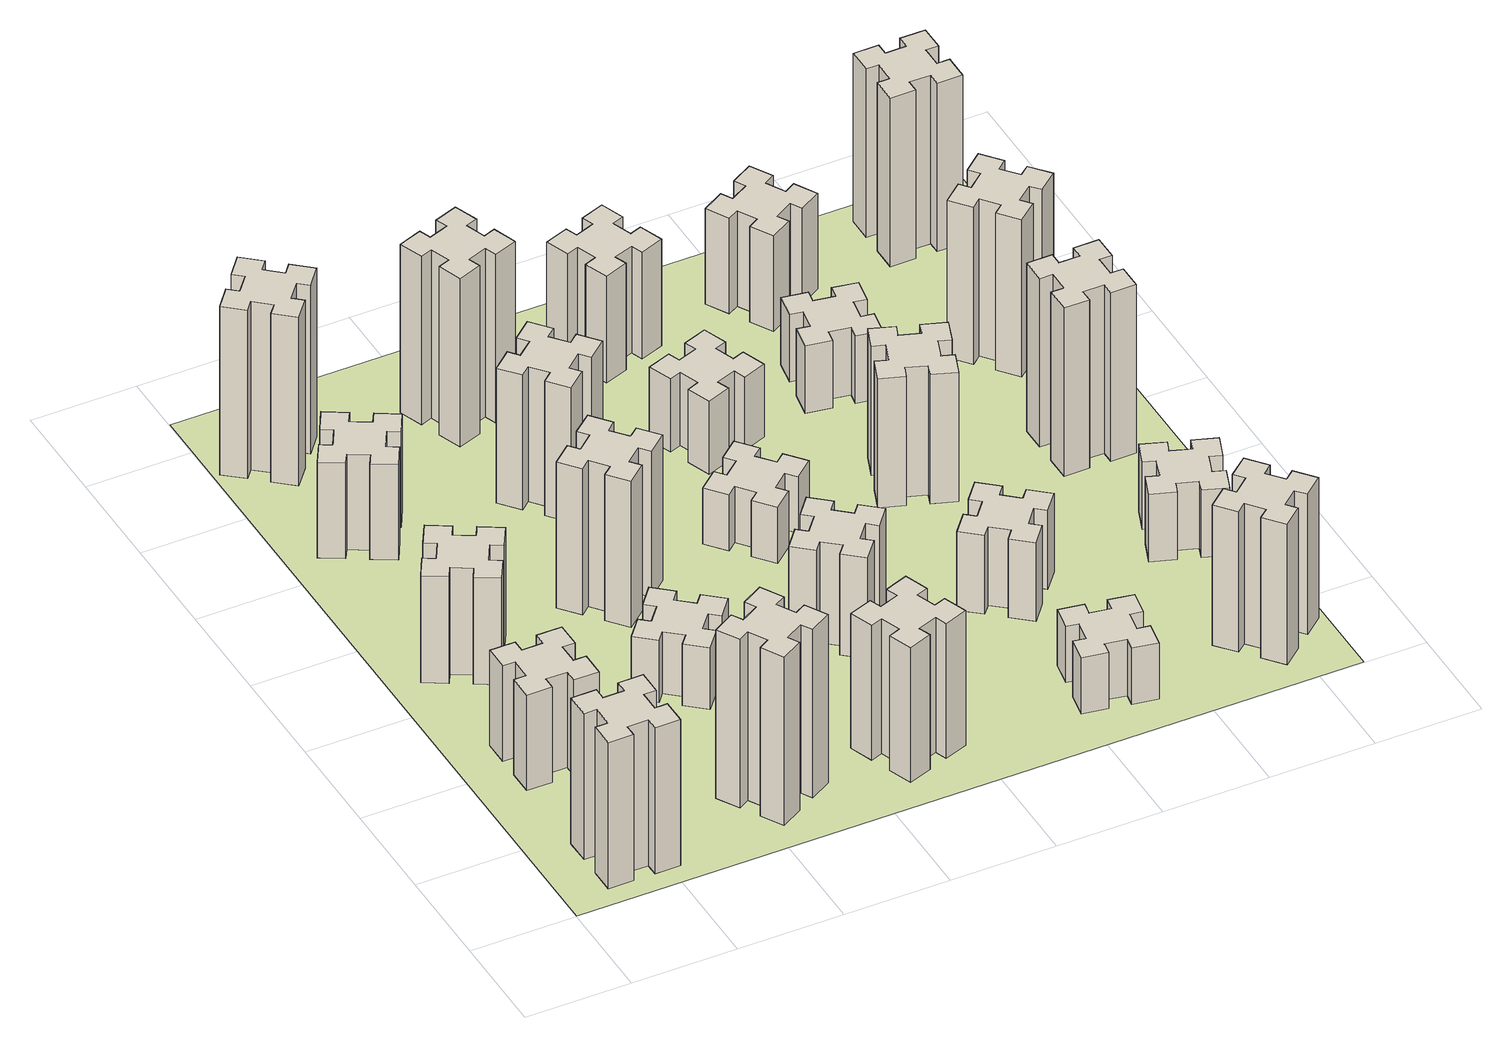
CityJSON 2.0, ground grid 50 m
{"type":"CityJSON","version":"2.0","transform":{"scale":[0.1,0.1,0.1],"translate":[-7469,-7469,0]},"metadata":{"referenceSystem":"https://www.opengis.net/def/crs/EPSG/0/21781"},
"CityObjects":{
"building1":{"type":"Building","attributes":{"class":"1000","function":"1000","usage":"1000","yearOfConstruction":2016,"roofType":"1000","measuredHeight":78,"storeysAboveGround":30,"storeysBelowGround":0},"geometry":[{"type":"Solid","lod":"1","boundaries":[[[[0,1,2,3,4,5,6,7,8,9,10,11,12,13,14,15,16,17,18,19]],[[17,16,20,21]],[[16,15,22,20]],[[15,14,23,22]],[[14,13,24,23]],[[13,12,25,24]],[[12,11,26,25]],[[11,10,27,26]],[[10,9,28,27]],[[9,8,29,28]],[[8,7,30,29]],[[7,6,31,30]],[[6,5,32,31]],[[5,4,33,32]],[[4,3,34,33]],[[3,2,35,34]],[[2,1,36,35]],[[1,0,37,36]],[[0,19,38,37]],[[19,18,39,38]],[[18,17,21,39]],[[24,25,26,27,28,29,30,31,32,33,34,35,36,37,38,39,21,20,22,23]]]]}]},
"building2":{"type":"Building","attributes":{"class":"1000","function":"1000","usage":"1000","yearOfConstruction":2016,"roofType":"1000","measuredHeight":51,"storeysAboveGround":30,"storeysBelowGround":0},"geometry":[{"type":"Solid","lod":"1","boundaries":[[[[40,41,42,43,44,45,46,47,48,49,50,51,52,53,54,55,56,57,58,59]],[[57,56,60,61]],[[56,55,62,60]],[[55,54,63,62]],[[54,53,64,63]],[[53,52,65,64]],[[52,51,66,65]],[[51,50,67,66]],[[50,49,68,67]],[[49,48,69,68]],[[48,47,70,69]],[[47,46,71,70]],[[46,45,72,71]],[[45,44,73,72]],[[44,43,74,73]],[[43,42,75,74]],[[42,41,76,75]],[[41,40,77,76]],[[40,59,78,77]],[[59,58,79,78]],[[58,57,61,79]],[[64,65,66,67,68,69,70,71,72,73,74,75,76,77,78,79,61,60,62,63]]]]}]},
"building3":{"type":"Building","attributes":{"class":"1000","function":"1000","usage":"1000","yearOfConstruction":2016,"roofType":"1000","measuredHeight":57,"storeysAboveGround":30,"storeysBelowGround":0},"geometry":[{"type":"Solid","lod":"1","boundaries":[[[[80,81,82,83,84,85,86,87,88,89,90,91,92,93,94,95,96,97,98,99]],[[97,96,100,101]],[[96,95,102,100]],[[95,94,103,102]],[[94,93,104,103]],[[93,92,105,104]],[[92,91,106,105]],[[91,90,107,106]],[[90,89,108,107]],[[89,88,109,108]],[[88,87,110,109]],[[87,86,111,110]],[[86,85,112,111]],[[85,84,113,112]],[[84,83,114,113]],[[83,82,115,114]],[[82,81,116,115]],[[81,80,117,116]],[[80,99,118,117]],[[99,98,119,118]],[[98,97,101,119]],[[104,105,106,107,108,109,110,111,112,113,114,115,116,117,118,119,101,100,102,103]]]]}]},
"building4":{"type":"Building","attributes":{"class":"1000","function":"1000","usage":"1000","yearOfConstruction":2016,"roofType":"1000","measuredHeight":51,"storeysAboveGround":30,"storeysBelowGround":0},"geometry":[{"type":"Solid","lod":"1","boundaries":[[[[120,121,122,123,124,125,126,127,128,129,130,131,132,133,134,135,136,137,138,139]],[[137,136,140,141]],[[136,135,142,140]],[[135,134,143,142]],[[134,133,144,143]],[[133,132,145,144]],[[132,131,146,145]],[[131,130,147,146]],[[130,129,148,147]],[[129,128,149,148]],[[128,127,150,149]],[[127,126,151,150]],[[126,125,152,151]],[[125,124,153,152]],[[124,123,154,153]],[[123,122,155,154]],[[122,121,156,155]],[[121,120,157,156]],[[120,139,158,157]],[[139,138,159,158]],[[138,137,141,159]],[[144,145,146,147,148,149,150,151,152,153,154,155,156,157,158,159,141,140,142,143]]]]}]},
"building5":{"type":"Building","attributes":{"class":"1000","function":"1000","usage":"1000","yearOfConstruction":2016,"roofType":"1000","measuredHeight":90,"storeysAboveGround":30,"storeysBelowGround":0},"geometry":[{"type":"Solid","lod":"1","boundaries":[[[[160,161,162,163,164,165,166,167,168,169,170,171,172,173,174,175,176,177,178,179]],[[177,176,180,181]],[[176,175,182,180]],[[175,174,183,182]],[[174,173,184,183]],[[173,172,185,184]],[[172,171,186,185]],[[171,170,187,186]],[[170,169,188,187]],[[169,168,189,188]],[[168,167,190,189]],[[167,166,191,190]],[[166,165,192,191]],[[165,164,193,192]],[[164,163,194,193]],[[163,162,195,194]],[[162,161,196,195]],[[161,160,197,196]],[[160,179,198,197]],[[179,178,199,198]],[[178,177,181,199]],[[184,185,186,187,188,189,190,191,192,193,194,195,196,197,198,199,181,180,182,183]]]]}]},
"building6":{"type":"Building","attributes":{"class":"1000","function":"1000","usage":"1000","yearOfConstruction":2016,"roofType":"1000","measuredHeight":90,"storeysAboveGround":30,"storeysBelowGround":0},"geometry":[{"type":"Solid","lod":"1","boundaries":[[[[200,201,202,203,204,205,206,207,208,209,210,211,212,213,214,215,216,217,218,219]],[[217,216,220,221]],[[216,215,222,220]],[[215,214,223,222]],[[214,213,224,223]],[[213,212,225,224]],[[212,211,226,225]],[[211,210,227,226]],[[210,209,228,227]],[[209,208,229,228]],[[208,207,230,229]],[[207,206,231,230]],[[206,205,232,231]],[[205,204,233,232]],[[204,203,234,233]],[[203,202,235,234]],[[202,201,236,235]],[[201,200,237,236]],[[200,219,238,237]],[[219,218,239,238]],[[218,217,221,239]],[[224,225,226,227,228,229,230,231,232,233,234,235,236,237,238,239,221,220,222,223]]]]}]},
"building7":{"type":"Building","attributes":{"class":"1000","function":"1000","usage":"1000","yearOfConstruction":2016,"roofType":"1000","measuredHeight":33,"storeysAboveGround":30,"storeysBelowGround":0},"geometry":[{"type":"Solid","lod":"1","boundaries":[[[[240,241,242,243,244,245,246,247,248,249,250,251,252,253,254,255,256,257,258,259]],[[257,256,260,261]],[[256,255,262,260]],[[255,254,263,262]],[[254,253,264,263]],[[253,252,265,264]],[[252,251,266,265]],[[251,250,267,266]],[[250,249,268,267]],[[249,248,269,268]],[[248,247,270,269]],[[247,246,271,270]],[[246,245,272,271]],[[245,244,273,272]],[[244,243,274,273]],[[243,242,275,274]],[[242,241,276,275]],[[241,240,277,276]],[[240,259,278,277]],[[259,258,279,278]],[[258,257,261,279]],[[264,265,266,267,268,269,270,271,272,273,274,275,276,277,278,279,261,260,262,263]]]]}]},
"building8":{"type":"Building","attributes":{"class":"1000","function":"1000","usage":"1000","yearOfConstruction":2016,"roofType":"1000","measuredHeight":78,"storeysAboveGround":30,"storeysBelowGround":0},"geometry":[{"type":"Solid","lod":"1","boundaries":[[[[280,281,282,283,284,285,286,287,288,289,290,291,292,293,294,295,296,297,298,299]],[[297,296,300,301]],[[296,295,302,300]],[[295,294,303,302]],[[294,293,304,303]],[[293,292,305,304]],[[292,291,306,305]],[[291,290,307,306]],[[290,289,308,307]],[[289,288,309,308]],[[288,287,310,309]],[[287,286,311,310]],[[286,285,312,311]],[[285,284,313,312]],[[284,283,314,313]],[[283,282,315,314]],[[282,281,316,315]],[[281,280,317,316]],[[280,299,318,317]],[[299,298,319,318]],[[298,297,301,319]],[[304,305,306,307,308,309,310,311,312,313,314,315,316,317,318,319,301,300,302,303]]]]}]},
"building9":{"type":"Building","attributes":{"class":"1000","function":"1000","usage":"1000","yearOfConstruction":2016,"roofType":"1000","measuredHeight":72,"storeysAboveGround":30,"storeysBelowGround":0},"geometry":[{"type":"Solid","lod":"1","boundaries":[[[[320,321,322,323,324,325,326,327,328,329,330,331,332,333,334,335,336,337,338,339]],[[337,336,340,341]],[[336,335,342,340]],[[335,334,343,342]],[[334,333,344,343]],[[333,332,345,344]],[[332,331,346,345]],[[331,330,347,346]],[[330,329,348,347]],[[329,328,349,348]],[[328,327,350,349]],[[327,326,351,350]],[[326,325,352,351]],[[325,324,353,352]],[[324,323,354,353]],[[323,322,355,354]],[[322,321,356,355]],[[321,320,357,356]],[[320,339,358,357]],[[339,338,359,358]],[[338,337,341,359]],[[344,345,346,347,348,349,350,351,352,353,354,355,356,357,358,359,341,340,342,343]]]]}]},
"building10":{"type":"Building","attributes":{"class":"1000","function":"1000","usage":"1000","yearOfConstruction":2016,"roofType":"1000","measuredHeight":72,"storeysAboveGround":30,"storeysBelowGround":0},"geometry":[{"type":"Solid","lod":"1","boundaries":[[[[360,361,362,363,364,365,366,367,368,369,370,371,372,373,374,375,376,377,378,379]],[[377,376,380,381]],[[376,375,382,380]],[[375,374,383,382]],[[374,373,384,383]],[[373,372,385,384]],[[372,371,386,385]],[[371,370,387,386]],[[370,369,388,387]],[[369,368,389,388]],[[368,367,390,389]],[[367,366,391,390]],[[366,365,392,391]],[[365,364,393,392]],[[364,363,394,393]],[[363,362,395,394]],[[362,361,396,395]],[[361,360,397,396]],[[360,379,398,397]],[[379,378,399,398]],[[378,377,381,399]],[[384,385,386,387,388,389,390,391,392,393,394,395,396,397,398,399,381,380,382,383]]]]}]},
"building11":{"type":"Building","attributes":{"class":"1000","function":"1000","usage":"1000","yearOfConstruction":2016,"roofType":"1000","measuredHeight":90,"storeysAboveGround":30,"storeysBelowGround":0},"geometry":[{"type":"Solid","lod":"1","boundaries":[[[[400,401,402,403,404,405,406,407,408,409,410,411,412,413,414,415,416,417,418,419]],[[417,416,420,421]],[[416,415,422,420]],[[415,414,423,422]],[[414,413,424,423]],[[413,412,425,424]],[[412,411,426,425]],[[411,410,427,426]],[[410,409,428,427]],[[409,408,429,428]],[[408,407,430,429]],[[407,406,431,430]],[[406,405,432,431]],[[405,404,433,432]],[[404,403,434,433]],[[403,402,435,434]],[[402,401,436,435]],[[401,400,437,436]],[[400,419,438,437]],[[419,418,439,438]],[[418,417,421,439]],[[424,425,426,427,428,429,430,431,432,433,434,435,436,437,438,439,421,420,422,423]]]]}]},
"building12":{"type":"Building","attributes":{"class":"1000","function":"1000","usage":"1000","yearOfConstruction":2016,"roofType":"1000","measuredHeight":54,"storeysAboveGround":30,"storeysBelowGround":0},"geometry":[{"type":"Solid","lod":"1","boundaries":[[[[440,441,442,443,444,445,446,447,448,449,450,451,452,453,454,455,456,457,458,459]],[[457,456,460,461]],[[456,455,462,460]],[[455,454,463,462]],[[454,453,464,463]],[[453,452,465,464]],[[452,451,466,465]],[[451,450,467,466]],[[450,449,468,467]],[[449,448,469,468]],[[448,447,470,469]],[[447,446,471,470]],[[446,445,472,471]],[[445,444,473,472]],[[444,443,474,473]],[[443,442,475,474]],[[442,441,476,475]],[[441,440,477,476]],[[440,459,478,477]],[[459,458,479,478]],[[458,457,461,479]],[[464,465,466,467,468,469,470,471,472,473,474,475,476,477,478,479,461,460,462,463]]]]}]},
"building13":{"type":"Building","attributes":{"class":"1000","function":"1000","usage":"1000","yearOfConstruction":2016,"roofType":"1000","measuredHeight":30,"storeysAboveGround":30,"storeysBelowGround":0},"geometry":[{"type":"Solid","lod":"1","boundaries":[[[[480,481,482,483,484,485,486,487,488,489,490,491,492,493,494,495,496,497,498,499]],[[497,496,500,501]],[[496,495,502,500]],[[495,494,503,502]],[[494,493,504,503]],[[493,492,505,504]],[[492,491,506,505]],[[491,490,507,506]],[[490,489,508,507]],[[489,488,509,508]],[[488,487,510,509]],[[487,486,511,510]],[[486,485,512,511]],[[485,484,513,512]],[[484,483,514,513]],[[483,482,515,514]],[[482,481,516,515]],[[481,480,517,516]],[[480,499,518,517]],[[499,498,519,518]],[[498,497,501,519]],[[504,505,506,507,508,509,510,511,512,513,514,515,516,517,518,519,501,500,502,503]]]]}]},
"building14":{"type":"Building","attributes":{"class":"1000","function":"1000","usage":"1000","yearOfConstruction":2016,"roofType":"1000","measuredHeight":39,"storeysAboveGround":30,"storeysBelowGround":0},"geometry":[{"type":"Solid","lod":"1","boundaries":[[[[520,521,522,523,524,525,526,527,528,529,530,531,532,533,534,535,536,537,538,539]],[[537,536,540,541]],[[536,535,542,540]],[[535,534,543,542]],[[534,533,544,543]],[[533,532,545,544]],[[532,531,546,545]],[[531,530,547,546]],[[530,529,548,547]],[[529,528,549,548]],[[528,527,550,549]],[[527,526,551,550]],[[526,525,552,551]],[[525,524,553,552]],[[524,523,554,553]],[[523,522,555,554]],[[522,521,556,555]],[[521,520,557,556]],[[520,539,558,557]],[[539,538,559,558]],[[538,537,541,559]],[[544,545,546,547,548,549,550,551,552,553,554,555,556,557,558,559,541,540,542,543]]]]}]},
"building15":{"type":"Building","attributes":{"class":"1000","function":"1000","usage":"1000","yearOfConstruction":2016,"roofType":"1000","measuredHeight":30,"storeysAboveGround":30,"storeysBelowGround":0},"geometry":[{"type":"Solid","lod":"1","boundaries":[[[[560,561,562,563,564,565,566,567,568,569,570,571,572,573,574,575,576,577,578,579]],[[577,576,580,581]],[[576,575,582,580]],[[575,574,583,582]],[[574,573,584,583]],[[573,572,585,584]],[[572,571,586,585]],[[571,570,587,586]],[[570,569,588,587]],[[569,568,589,588]],[[568,567,590,589]],[[567,566,591,590]],[[566,565,592,591]],[[565,564,593,592]],[[564,563,594,593]],[[563,562,595,594]],[[562,561,596,595]],[[561,560,597,596]],[[560,579,598,597]],[[579,578,599,598]],[[578,577,581,599]],[[584,585,586,587,588,589,590,591,592,593,594,595,596,597,598,599,581,580,582,583]]]]}]},
"building16":{"type":"Building","attributes":{"class":"1000","function":"1000","usage":"1000","yearOfConstruction":2016,"roofType":"1000","measuredHeight":57,"storeysAboveGround":30,"storeysBelowGround":0},"geometry":[{"type":"Solid","lod":"1","boundaries":[[[[600,601,602,603,604,605,606,607,608,609,610,611,612,613,614,615,616,617,618,619]],[[617,616,620,621]],[[616,615,622,620]],[[615,614,623,622]],[[614,613,624,623]],[[613,612,625,624]],[[612,611,626,625]],[[611,610,627,626]],[[610,609,628,627]],[[609,608,629,628]],[[608,607,630,629]],[[607,606,631,630]],[[606,605,632,631]],[[605,604,633,632]],[[604,603,634,633]],[[603,602,635,634]],[[602,601,636,635]],[[601,600,637,636]],[[600,619,638,637]],[[619,618,639,638]],[[618,617,621,639]],[[624,625,626,627,628,629,630,631,632,633,634,635,636,637,638,639,621,620,622,623]]]]}]},
"building17":{"type":"Building","attributes":{"class":"1000","function":"1000","usage":"1000","yearOfConstruction":2016,"roofType":"1000","measuredHeight":42,"storeysAboveGround":30,"storeysBelowGround":0},"geometry":[{"type":"Solid","lod":"1","boundaries":[[[[640,641,642,643,644,645,646,647,648,649,650,651,652,653,654,655,656,657,658,659]],[[657,656,660,661]],[[656,655,662,660]],[[655,654,663,662]],[[654,653,664,663]],[[653,652,665,664]],[[652,651,666,665]],[[651,650,667,666]],[[650,649,668,667]],[[649,648,669,668]],[[648,647,670,669]],[[647,646,671,670]],[[646,645,672,671]],[[645,644,673,672]],[[644,643,674,673]],[[643,642,675,674]],[[642,641,676,675]],[[641,640,677,676]],[[640,659,678,677]],[[659,658,679,678]],[[658,657,661,679]],[[664,665,666,667,668,669,670,671,672,673,674,675,676,677,678,679,661,660,662,663]]]]}]},
"building18":{"type":"Building","attributes":{"class":"1000","function":"1000","usage":"1000","yearOfConstruction":2016,"roofType":"1000","measuredHeight":69,"storeysAboveGround":30,"storeysBelowGround":0},"geometry":[{"type":"Solid","lod":"1","boundaries":[[[[680,681,682,683,684,685,686,687,688,689,690,691,692,693,694,695,696,697,698,699]],[[697,696,700,701]],[[696,695,702,700]],[[695,694,703,702]],[[694,693,704,703]],[[693,692,705,704]],[[692,691,706,705]],[[691,690,707,706]],[[690,689,708,707]],[[689,688,709,708]],[[688,687,710,709]],[[687,686,711,710]],[[686,685,712,711]],[[685,684,713,712]],[[684,683,714,713]],[[683,682,715,714]],[[682,681,716,715]],[[681,680,717,716]],[[680,699,718,717]],[[699,698,719,718]],[[698,697,701,719]],[[704,705,706,707,708,709,710,711,712,713,714,715,716,717,718,719,701,700,702,703]]]]}]},
"building19":{"type":"Building","attributes":{"class":"1000","function":"1000","usage":"1000","yearOfConstruction":2016,"roofType":"1000","measuredHeight":36,"storeysAboveGround":30,"storeysBelowGround":0},"geometry":[{"type":"Solid","lod":"1","boundaries":[[[[720,721,722,723,724,725,726,727,728,729,730,731,732,733,734,735,736,737,738,739]],[[737,736,740,741]],[[736,735,742,740]],[[735,734,743,742]],[[734,733,744,743]],[[733,732,745,744]],[[732,731,746,745]],[[731,730,747,746]],[[730,729,748,747]],[[729,728,749,748]],[[728,727,750,749]],[[727,726,751,750]],[[726,725,752,751]],[[725,724,753,752]],[[724,723,754,753]],[[723,722,755,754]],[[722,721,756,755]],[[721,720,757,756]],[[720,739,758,757]],[[739,738,759,758]],[[738,737,741,759]],[[744,745,746,747,748,749,750,751,752,753,754,755,756,757,758,759,741,740,742,743]]]]}]},
"building20":{"type":"Building","attributes":{"class":"1000","function":"1000","usage":"1000","yearOfConstruction":2016,"roofType":"1000","measuredHeight":75,"storeysAboveGround":30,"storeysBelowGround":0},"geometry":[{"type":"Solid","lod":"1","boundaries":[[[[760,761,762,763,764,765,766,767,768,769,770,771,772,773,774,775,776,777,778,779]],[[777,776,780,781]],[[776,775,782,780]],[[775,774,783,782]],[[774,773,784,783]],[[773,772,785,784]],[[772,771,786,785]],[[771,770,787,786]],[[770,769,788,787]],[[769,768,789,788]],[[768,767,790,789]],[[767,766,791,790]],[[766,765,792,791]],[[765,764,793,792]],[[764,763,794,793]],[[763,762,795,794]],[[762,761,796,795]],[[761,760,797,796]],[[760,779,798,797]],[[779,778,799,798]],[[778,777,781,799]],[[784,785,786,787,788,789,790,791,792,793,794,795,796,797,798,799,781,780,782,783]]]]}]},
"building21":{"type":"Building","attributes":{"class":"1000","function":"1000","usage":"1000","yearOfConstruction":2016,"roofType":"1000","measuredHeight":51,"storeysAboveGround":30,"storeysBelowGround":0},"geometry":[{"type":"Solid","lod":"1","boundaries":[[[[800,801,802,803,804,805,806,807,808,809,810,811,812,813,814,815,816,817,818,819]],[[817,816,820,821]],[[816,815,822,820]],[[815,814,823,822]],[[814,813,824,823]],[[813,812,825,824]],[[812,811,826,825]],[[811,810,827,826]],[[810,809,828,827]],[[809,808,829,828]],[[808,807,830,829]],[[807,806,831,830]],[[806,805,832,831]],[[805,804,833,832]],[[804,803,834,833]],[[803,802,835,834]],[[802,801,836,835]],[[801,800,837,836]],[[800,819,838,837]],[[819,818,839,838]],[[818,817,821,839]],[[824,825,826,827,828,829,830,831,832,833,834,835,836,837,838,839,821,820,822,823]]]]}]},
"building22":{"type":"Building","attributes":{"class":"1000","function":"1000","usage":"1000","yearOfConstruction":2016,"roofType":"1000","measuredHeight":36,"storeysAboveGround":30,"storeysBelowGround":0},"geometry":[{"type":"Solid","lod":"1","boundaries":[[[[840,841,842,843,844,845,846,847,848,849,850,851,852,853,854,855,856,857,858,859]],[[857,856,860,861]],[[856,855,862,860]],[[855,854,863,862]],[[854,853,864,863]],[[853,852,865,864]],[[852,851,866,865]],[[851,850,867,866]],[[850,849,868,867]],[[849,848,869,868]],[[848,847,870,869]],[[847,846,871,870]],[[846,845,872,871]],[[845,844,873,872]],[[844,843,874,873]],[[843,842,875,874]],[[842,841,876,875]],[[841,840,877,876]],[[840,859,878,877]],[[859,858,879,878]],[[858,857,861,879]],[[864,865,866,867,868,869,870,871,872,873,874,875,876,877,878,879,861,860,862,863]]]]}]},
"building23":{"type":"Building","attributes":{"class":"1000","function":"1000","usage":"1000","yearOfConstruction":2016,"roofType":"1000","measuredHeight":90,"storeysAboveGround":30,"storeysBelowGround":0},"geometry":[{"type":"Solid","lod":"1","boundaries":[[[[880,881,882,883,884,885,886,887,888,889,890,891,892,893,894,895,896,897,898,899]],[[897,896,900,901]],[[896,895,902,900]],[[895,894,903,902]],[[894,893,904,903]],[[893,892,905,904]],[[892,891,906,905]],[[891,890,907,906]],[[890,889,908,907]],[[889,888,909,908]],[[888,887,910,909]],[[887,886,911,910]],[[886,885,912,911]],[[885,884,913,912]],[[884,883,914,913]],[[883,882,915,914]],[[882,881,916,915]],[[881,880,917,916]],[[880,899,918,917]],[[899,898,919,918]],[[898,897,901,919]],[[904,905,906,907,908,909,910,911,912,913,914,915,916,917,918,919,901,900,902,903]]]]}]},
"building24":{"type":"Building","attributes":{"class":"1000","function":"1000","usage":"1000","yearOfConstruction":2016,"roofType":"1000","measuredHeight":84,"storeysAboveGround":30,"storeysBelowGround":0},"geometry":[{"type":"Solid","lod":"1","boundaries":[[[[920,921,922,923,924,925,926,927,928,929,930,931,932,933,934,935,936,937,938,939]],[[937,936,940,941]],[[936,935,942,940]],[[935,934,943,942]],[[934,933,944,943]],[[933,932,945,944]],[[932,931,946,945]],[[931,930,947,946]],[[930,929,948,947]],[[929,928,949,948]],[[928,927,950,949]],[[927,926,951,950]],[[926,925,952,951]],[[925,924,953,952]],[[924,923,954,953]],[[923,922,955,954]],[[922,921,956,955]],[[921,920,957,956]],[[920,939,958,957]],[[939,938,959,958]],[[938,937,941,959]],[[944,945,946,947,948,949,950,951,952,953,954,955,956,957,958,959,941,940,942,943]]]]}]},
"building25":{"type":"Building","attributes":{"class":"1000","function":"1000","usage":"1000","yearOfConstruction":2016,"roofType":"1000","measuredHeight":90,"storeysAboveGround":30,"storeysBelowGround":0},"geometry":[{"type":"Solid","lod":"1","boundaries":[[[[960,961,962,963,964,965,966,967,968,969,970,971,972,973,974,975,976,977,978,979]],[[977,976,980,981]],[[976,975,982,980]],[[975,974,983,982]],[[974,973,984,983]],[[973,972,985,984]],[[972,971,986,985]],[[971,970,987,986]],[[970,969,988,987]],[[969,968,989,988]],[[968,967,990,989]],[[967,966,991,990]],[[966,965,992,991]],[[965,964,993,992]],[[964,963,994,993]],[[963,962,995,994]],[[962,961,996,995]],[[961,960,997,996]],[[960,979,998,997]],[[979,978,999,998]],[[978,977,981,999]],[[984,985,986,987,988,989,990,991,992,993,994,995,996,997,998,999,981,980,982,983]]]]}]},
"landuse1":{"type":"LandUse","attributes":{"name":"plot1","function":"1010"},"geometry":[{"type":"MultiSurface","lod":"1","boundaries":[[[1000,1001,1002,1003]]]}]}
},
"vertices":[
[265,325,0],[265,225,0],[205,225,0],[205,105,0],[325,105,0],[325,165,0],[425,165,0],[425,105,0],[545,105,0],[545,225,0],[485,225,0],[485,325,0],[545,325,0],[545,445,0],[425,445,0],[425,385,0],[325,385,0],[325,445,0],[205,445,0],[205,325,0],[325,385,780],[325,445,780],[425,385,780],[425,445,780],[545,445,780],[545,325,780],[485,325,780],[485,225,780],[545,225,780],[545,105,780],[425,105,780],[425,165,780],[325,165,780],[325,105,780],[205,105,780],[205,225,780],[265,225,780],[265,325,780],[205,325,780],[205,445,780],
[265,1065,0],[265,965,0],[205,965,0],[205,845,0],[325,845,0],[325,905,0],[425,905,0],[425,845,0],[545,845,0],[545,965,0],[485,965,0],[485,1065,0],[545,1065,0],[545,1185,0],[425,1185,0],[425,1125,0],[325,1125,0],[325,1185,0],[205,1185,0],[205,1065,0],[325,1125,510],[325,1185,510],[425,1125,510],[425,1185,510],[545,1185,510],[545,1065,510],[485,1065,510],[485,965,510],[545,965,510],[545,845,510],[425,845,510],[425,905,510],[325,905,510],[325,845,510],[205,845,510],[205,965,510],[265,965,510],[265,1065,510],[205,1065,510],[205,1185,510],
[474,1826,0],[387,1876,0],[417,1928,0],[313,1988,0],[253,1884,0],[305,1854,0],[255,1767,0],[203,1797,0],[143,1693,0],[247,1633,0],[277,1685,0],[364,1635,0],[334,1583,0],[438,1523,0],[498,1627,0],[446,1657,0],[496,1744,0],[548,1714,0],[608,1818,0],[504,1878,0],[496,1744,570],[548,1714,570],[446,1657,570],[498,1627,570],[438,1523,570],[334,1583,570],[364,1635,570],[277,1685,570],[247,1633,570],[143,1693,570],[203,1797,570],[255,1767,570],[305,1854,570],[253,1884,570],[313,1988,570],[417,1928,570],[387,1876,570],[474,1826,570],[504,1878,570],[608,1818,570],
[446,2597,0],[496,2684,0],[548,2654,0],[608,2758,0],[504,2818,0],[474,2766,0],[387,2816,0],[417,2868,0],[313,2928,0],[253,2824,0],[305,2794,0],[255,2707,0],[203,2737,0],[143,2633,0],[247,2573,0],[277,2625,0],[364,2575,0],[334,2523,0],[438,2463,0],[498,2567,0],[364,2575,510],[334,2523,510],[277,2625,510],[247,2573,510],[143,2633,510],[203,2737,510],[255,2707,510],[305,2794,510],[253,2824,510],[313,2928,510],[417,2868,510],[387,2816,510],[474,2766,510],[504,2818,510],[608,2758,510],[548,2654,510],[496,2684,510],[446,2597,510],[498,2567,510],[438,2463,510],
[1127,255,0],[1214,305,0],[1244,253,0],[1348,313,0],[1288,417,0],[1236,387,0],[1186,474,0],[1238,504,0],[1178,608,0],[1074,548,0],[1104,496,0],[1017,446,0],[987,498,0],[883,438,0],[943,334,0],[995,364,0],[1045,277,0],[993,247,0],[1053,143,0],[1157,203,0],[1045,277,900],[993,247,900],[995,364,900],[943,334,900],[883,438,900],[987,498,900],[1017,446,900],[1104,496,900],[1074,548,900],[1178,608,900],[1238,504,900],[1186,474,900],[1236,387,900],[1288,417,900],[1348,313,900],[1244,253,900],[1214,305,900],[1127,255,900],[1157,203,900],[1053,143,900],
[384,3387,0],[308,3452,0],[346,3498,0],[254,3575,0],[177,3483,0],[223,3444,0],[159,3368,0],[113,3406,0],[36,3314,0],[128,3237,0],[166,3283,0],[243,3219,0],[204,3173,0],[296,3096,0],[373,3188,0],[327,3226,0],[392,3303,0],[438,3264,0],[515,3356,0],[423,3433,0],[392,3303,900],[438,3264,900],[327,3226,900],[373,3188,900],[296,3096,900],[204,3173,900],[243,3219,900],[166,3283,900],[128,3237,900],[36,3314,900],[113,3406,900],[159,3368,900],[223,3444,900],[177,3483,900],[254,3575,900],[346,3498,900],[308,3452,900],[384,3387,900],[423,3433,900],[515,3356,900],
[1224,1267,0],[1148,1332,0],[1186,1378,0],[1094,1455,0],[1017,1363,0],[1063,1324,0],[999,1248,0],[953,1286,0],[876,1194,0],[968,1117,0],[1006,1163,0],[1083,1099,0],[1044,1053,0],[1136,976,0],[1213,1068,0],[1167,1106,0],[1232,1183,0],[1278,1144,0],[1355,1236,0],[1263,1313,0],[1232,1183,330],[1278,1144,330],[1167,1106,330],[1213,1068,330],[1136,976,330],[1044,1053,330],[1083,1099,330],[1006,1163,330],[968,1117,330],[876,1194,330],[953,1286,330],[999,1248,330],[1063,1324,330],[1017,1363,330],[1094,1455,330],[1186,1378,330],[1148,1332,330],[1224,1267,330],[1263,1313,330],[1355,1236,330],
[1083,1972,0],[1006,1907,0],[968,1953,0],[876,1876,0],[953,1784,0],[999,1823,0],[1063,1746,0],[1017,1708,0],[1094,1616,0],[1186,1693,0],[1148,1739,0],[1224,1803,0],[1263,1757,0],[1355,1834,0],[1278,1926,0],[1232,1888,0],[1167,1964,0],[1213,2003,0],[1136,2095,0],[1044,2018,0],[1167,1964,780],[1213,2003,780],[1232,1888,780],[1278,1926,780],[1355,1834,780],[1263,1757,780],[1224,1803,780],[1148,1739,780],[1186,1693,780],[1094,1616,780],[1017,1708,780],[1063,1746,780],[999,1823,780],[953,1784,780],[876,1876,780],[968,1953,780],[1006,1907,780],[1083,1972,780],[1044,2018,780],[1136,2095,780],
[1765,496,0],[1671,462,0],[1650,518,0],[1537,477,0],[1579,364,0],[1635,385,0],[1669,291,0],[1613,270,0],[1654,157,0],[1767,199,0],[1746,255,0],[1840,289,0],[1860,233,0],[1973,274,0],[1932,387,0],[1876,366,0],[1842,460,0],[1898,480,0],[1857,593,0],[1744,552,0],[1842,460,720],[1898,480,720],[1876,366,720],[1932,387,720],[1973,274,720],[1860,233,720],[1840,289,720],[1746,255,720],[1767,199,720],[1654,157,720],[1613,270,720],[1669,291,720],[1635,385,720],[1579,364,720],[1537,477,720],[1650,518,720],[1671,462,720],[1765,496,720],[1744,552,720],[1857,593,720],
[1099,2563,0],[1163,2486,0],[1117,2448,0],[1194,2356,0],[1286,2433,0],[1248,2479,0],[1324,2543,0],[1363,2497,0],[1455,2574,0],[1378,2666,0],[1332,2628,0],[1267,2704,0],[1313,2743,0],[1236,2835,0],[1144,2758,0],[1183,2712,0],[1106,2647,0],[1068,2693,0],[976,2616,0],[1053,2524,0],[1106,2647,720],[1068,2693,720],[1183,2712,720],[1144,2758,720],[1236,2835,720],[1313,2743,720],[1267,2704,720],[1332,2628,720],[1378,2666,720],[1455,2574,720],[1363,2497,720],[1324,2543,720],[1248,2479,720],[1286,2433,720],[1194,2356,720],[1117,2448,720],[1163,2486,720],[1099,2563,720],[1053,2524,720],[976,2616,720],
[1125,3356,0],[1031,3322,0],[1010,3378,0],[897,3337,0],[939,3224,0],[995,3245,0],[1029,3151,0],[973,3130,0],[1014,3017,0],[1127,3059,0],[1106,3115,0],[1200,3149,0],[1220,3093,0],[1333,3134,0],[1292,3247,0],[1236,3226,0],[1202,3320,0],[1258,3340,0],[1217,3453,0],[1104,3412,0],[1202,3320,900],[1258,3340,900],[1236,3226,900],[1292,3247,900],[1333,3134,900],[1220,3093,900],[1200,3149,900],[1106,3115,900],[1127,3059,900],[1014,3017,900],[973,3130,900],[1029,3151,900],[995,3245,900],[939,3224,900],[897,3337,900],[1010,3378,900],[1031,3322,900],[1125,3356,900],[1104,3412,900],[1217,3453,900],
[1746,1163,0],[1823,1099,0],[1784,1053,0],[1876,976,0],[1953,1068,0],[1907,1106,0],[1972,1183,0],[2018,1144,0],[2095,1236,0],[2003,1313,0],[1964,1267,0],[1888,1332,0],[1926,1378,0],[1834,1455,0],[1757,1363,0],[1803,1324,0],[1739,1248,0],[1693,1286,0],[1616,1194,0],[1708,1117,0],[1739,1248,540],[1693,1286,540],[1803,1324,540],[1757,1363,540],[1834,1455,540],[1926,1378,540],[1888,1332,540],[1964,1267,540],[2003,1313,540],[2095,1236,540],[2018,1144,540],[1972,1183,540],[1907,1106,540],[1953,1068,540],[1876,976,540],[1784,1053,540],[1823,1099,540],[1746,1163,540],[1708,1117,540],[1616,1194,540],
[1972,1988,0],[1907,2064,0],[1953,2103,0],[1876,2195,0],[1784,2118,0],[1823,2072,0],[1746,2007,0],[1708,2053,0],[1616,1976,0],[1693,1884,0],[1739,1923,0],[1803,1846,0],[1757,1808,0],[1834,1716,0],[1926,1793,0],[1888,1839,0],[1964,1903,0],[2003,1857,0],[2095,1934,0],[2018,2026,0],[1964,1903,300],[2003,1857,300],[1888,1839,300],[1926,1793,300],[1834,1716,300],[1757,1808,300],[1803,1846,300],[1739,1923,300],[1693,1884,300],[1616,1976,300],[1708,2053,300],[1746,2007,300],[1823,2072,300],[1784,2118,300],[1876,2195,300],[1953,2103,300],[1907,2064,300],[1972,1988,300],[2018,2026,300],[2095,1934,300],
[2076,2586,0],[2042,2680,0],[2098,2700,0],[2057,2813,0],[1944,2772,0],[1965,2716,0],[1871,2682,0],[1850,2738,0],[1737,2697,0],[1779,2584,0],[1835,2605,0],[1869,2511,0],[1813,2490,0],[1854,2377,0],[1967,2419,0],[1946,2475,0],[2040,2509,0],[2060,2453,0],[2173,2494,0],[2132,2607,0],[2040,2509,390],[2060,2453,390],[1946,2475,390],[1967,2419,390],[1854,2377,390],[1813,2490,390],[1869,2511,390],[1835,2605,390],[1779,2584,390],[1737,2697,390],[1850,2738,390],[1871,2682,390],[1965,2716,390],[1944,2772,390],[2057,2813,390],[2098,2700,390],[2042,2680,390],[2076,2586,390],[2132,2607,390],[2173,2494,390],
[2596,444,0],[2578,345,0],[2519,356,0],[2498,237,0],[2617,217,0],[2627,276,0],[2725,258,0],[2715,199,0],[2833,178,0],[2854,297,0],[2795,307,0],[2812,405,0],[2871,395,0],[2892,513,0],[2774,534,0],[2764,475,0],[2665,492,0],[2676,551,0],[2557,572,0],[2537,454,0],[2665,492,300],[2676,551,300],[2764,475,300],[2774,534,300],[2892,513,300],[2871,395,300],[2812,405,300],[2795,307,300],[2854,297,300],[2833,178,300],[2715,199,300],[2725,258,300],[2627,276,300],[2617,217,300],[2498,237,300],[2519,356,300],[2578,345,300],[2596,444,300],[2537,454,300],[2557,572,300],
[1846,3215,0],[1940,3249,0],[1960,3193,0],[2073,3234,0],[2032,3347,0],[1976,3326,0],[1942,3420,0],[1998,3440,0],[1957,3553,0],[1844,3512,0],[1865,3456,0],[1771,3422,0],[1750,3478,0],[1637,3437,0],[1679,3324,0],[1735,3345,0],[1769,3251,0],[1713,3230,0],[1754,3117,0],[1867,3159,0],[1769,3251,570],[1713,3230,570],[1735,3345,570],[1679,3324,570],[1637,3437,570],[1750,3478,570],[1771,3422,570],[1865,3456,570],[1844,3512,570],[1957,3553,570],[1998,3440,570],[1942,3420,570],[1976,3326,570],[2032,3347,570],[2073,3234,570],[1960,3193,570],[1940,3249,570],[1846,3215,570],[1867,3159,570],[1754,3117,570],
[2647,1006,0],[2712,1083,0],[2758,1044,0],[2835,1136,0],[2743,1213,0],[2704,1167,0],[2628,1232,0],[2666,1278,0],[2574,1355,0],[2497,1263,0],[2543,1224,0],[2479,1148,0],[2433,1186,0],[2356,1094,0],[2448,1017,0],[2486,1063,0],[2563,999,0],[2524,953,0],[2616,876,0],[2693,968,0],[2563,999,420],[2524,953,420],[2486,1063,420],[2448,1017,420],[2356,1094,420],[2433,1186,420],[2479,1148,420],[2543,1224,420],[2497,1263,420],[2574,1355,420],[2666,1278,420],[2628,1232,420],[2704,1167,420],[2743,1213,420],[2835,1136,420],[2758,1044,420],[2712,1083,420],[2647,1006,420],[2693,968,420],[2616,876,420],
[2682,1871,0],[2716,1965,0],[2772,1944,0],[2813,2057,0],[2700,2098,0],[2680,2042,0],[2586,2076,0],[2607,2132,0],[2494,2173,0],[2453,2060,0],[2509,2040,0],[2475,1946,0],[2419,1967,0],[2377,1854,0],[2490,1813,0],[2511,1869,0],[2605,1835,0],[2584,1779,0],[2697,1737,0],[2738,1850,0],[2605,1835,690],[2584,1779,690],[2511,1869,690],[2490,1813,690],[2377,1854,690],[2419,1967,690],[2475,1946,690],[2509,2040,690],[2453,2060,690],[2494,2173,690],[2607,2132,690],[2586,2076,690],[2680,2042,690],[2700,2098,690],[2813,2057,690],[2772,1944,690],[2716,1965,690],[2682,1871,690],[2738,1850,690],[2697,1737,690],
[2664,2795,0],[2565,2812,0],[2576,2871,0],[2457,2892,0],[2437,2774,0],[2496,2764,0],[2478,2665,0],[2419,2676,0],[2398,2557,0],[2517,2537,0],[2527,2596,0],[2625,2578,0],[2615,2519,0],[2733,2498,0],[2754,2617,0],[2695,2627,0],[2712,2725,0],[2771,2715,0],[2792,2833,0],[2674,2854,0],[2712,2725,360],[2771,2715,360],[2695,2627,360],[2754,2617,360],[2733,2498,360],[2615,2519,360],[2625,2578,360],[2527,2596,360],[2517,2537,360],[2398,2557,360],[2419,2676,360],[2478,2665,360],[2496,2764,360],[2437,2774,360],[2457,2892,360],[2576,2871,360],[2565,2812,360],[2664,2795,360],[2674,2854,360],[2792,2833,360],
[3468,259,0],[3544,323,0],[3583,277,0],[3675,354,0],[3598,446,0],[3552,408,0],[3487,484,0],[3533,523,0],[3456,615,0],[3364,538,0],[3403,492,0],[3326,427,0],[3288,473,0],[3196,396,0],[3273,304,0],[3319,343,0],[3383,266,0],[3337,228,0],[3414,136,0],[3506,213,0],[3383,266,750],[3337,228,750],[3319,343,750],[3273,304,750],[3196,396,750],[3288,473,750],[3326,427,750],[3403,492,750],[3364,538,750],[3456,615,750],[3533,523,750],[3487,484,750],[3552,408,750],[3598,446,750],[3675,354,750],[3583,277,750],[3544,323,750],[3468,259,750],[3506,213,750],[3414,136,750],
[2716,3347,0],[2666,3434,0],[2718,3464,0],[2658,3568,0],[2554,3508,0],[2584,3456,0],[2497,3406,0],[2467,3458,0],[2363,3398,0],[2423,3294,0],[2475,3324,0],[2525,3237,0],[2473,3207,0],[2533,3103,0],[2637,3163,0],[2607,3215,0],[2694,3265,0],[2724,3213,0],[2828,3273,0],[2768,3377,0],[2694,3265,510],[2724,3213,510],[2607,3215,510],[2637,3163,510],[2533,3103,510],[2473,3207,510],[2525,3237,510],[2475,3324,510],[2423,3294,510],[2363,3398,510],[2467,3458,510],[2497,3406,510],[2584,3456,510],[2554,3508,510],[2658,3568,510],[2718,3464,510],[2666,3434,510],[2716,3347,510],[2768,3377,510],[2828,3273,510],
[3351,1029,0],[3445,995,0],[3424,939,0],[3537,897,0],[3578,1010,0],[3522,1031,0],[3556,1125,0],[3612,1104,0],[3653,1217,0],[3540,1258,0],[3520,1202,0],[3426,1236,0],[3447,1292,0],[3334,1333,0],[3293,1220,0],[3349,1200,0],[3315,1106,0],[3259,1127,0],[3217,1014,0],[3330,973,0],[3315,1106,360],[3259,1127,360],[3349,1200,360],[3293,1220,360],[3334,1333,360],[3447,1292,360],[3426,1236,360],[3520,1202,360],[3540,1258,360],[3653,1217,360],[3612,1104,360],[3556,1125,360],[3522,1031,360],[3578,1010,360],[3537,897,360],[3424,939,360],[3445,995,360],[3351,1029,360],[3330,973,360],[3217,1014,360],
[3445,1805,0],[3445,1905,0],[3505,1905,0],[3505,2025,0],[3385,2025,0],[3385,1965,0],[3285,1965,0],[3285,2025,0],[3165,2025,0],[3165,1905,0],[3225,1905,0],[3225,1805,0],[3165,1805,0],[3165,1685,0],[3285,1685,0],[3285,1745,0],[3385,1745,0],[3385,1685,0],[3505,1685,0],[3505,1805,0],[3385,1745,900],[3385,1685,900],[3285,1745,900],[3285,1685,900],[3165,1685,900],[3165,1805,900],[3225,1805,900],[3225,1905,900],[3165,1905,900],[3165,2025,900],[3285,2025,900],[3285,1965,900],[3385,1965,900],[3385,2025,900],[3505,2025,900],[3505,1905,900],[3445,1905,900],[3445,1805,900],[3505,1805,900],[3505,1685,900],
[3452,2628,0],[3387,2704,0],[3433,2743,0],[3356,2835,0],[3264,2758,0],[3303,2712,0],[3226,2647,0],[3188,2693,0],[3096,2616,0],[3173,2524,0],[3219,2563,0],[3283,2486,0],[3237,2448,0],[3314,2356,0],[3406,2433,0],[3368,2479,0],[3444,2543,0],[3483,2497,0],[3575,2574,0],[3498,2666,0],[3444,2543,840],[3483,2497,840],[3368,2479,840],[3406,2433,840],[3314,2356,840],[3237,2448,840],[3283,2486,840],[3219,2563,840],[3173,2524,840],[3096,2616,840],[3188,2693,840],[3226,2647,840],[3303,2712,840],[3264,2758,840],[3356,2835,840],[3433,2743,840],[3387,2704,840],[3452,2628,840],[3498,2666,840],[3575,2574,840],
[3285,3325,0],[3385,3325,0],[3385,3265,0],[3505,3265,0],[3505,3385,0],[3445,3385,0],[3445,3485,0],[3505,3485,0],[3505,3605,0],[3385,3605,0],[3385,3545,0],[3285,3545,0],[3285,3605,0],[3165,3605,0],[3165,3485,0],[3225,3485,0],[3225,3385,0],[3165,3385,0],[3165,3265,0],[3285,3265,0],[3225,3385,900],[3165,3385,900],[3225,3485,900],[3165,3485,900],[3165,3605,900],[3285,3605,900],[3285,3545,900],[3385,3545,900],[3385,3605,900],[3505,3605,900],[3505,3485,900],[3445,3485,900],[3445,3385,900],[3505,3385,900],[3505,3265,900],[3385,3265,900],[3385,3325,900],[3285,3325,900],[3285,3265,900],[3165,3265,900],
[5,3705,0],[3705,3705,0],[3705,5,0],[5,5,0]
]}
